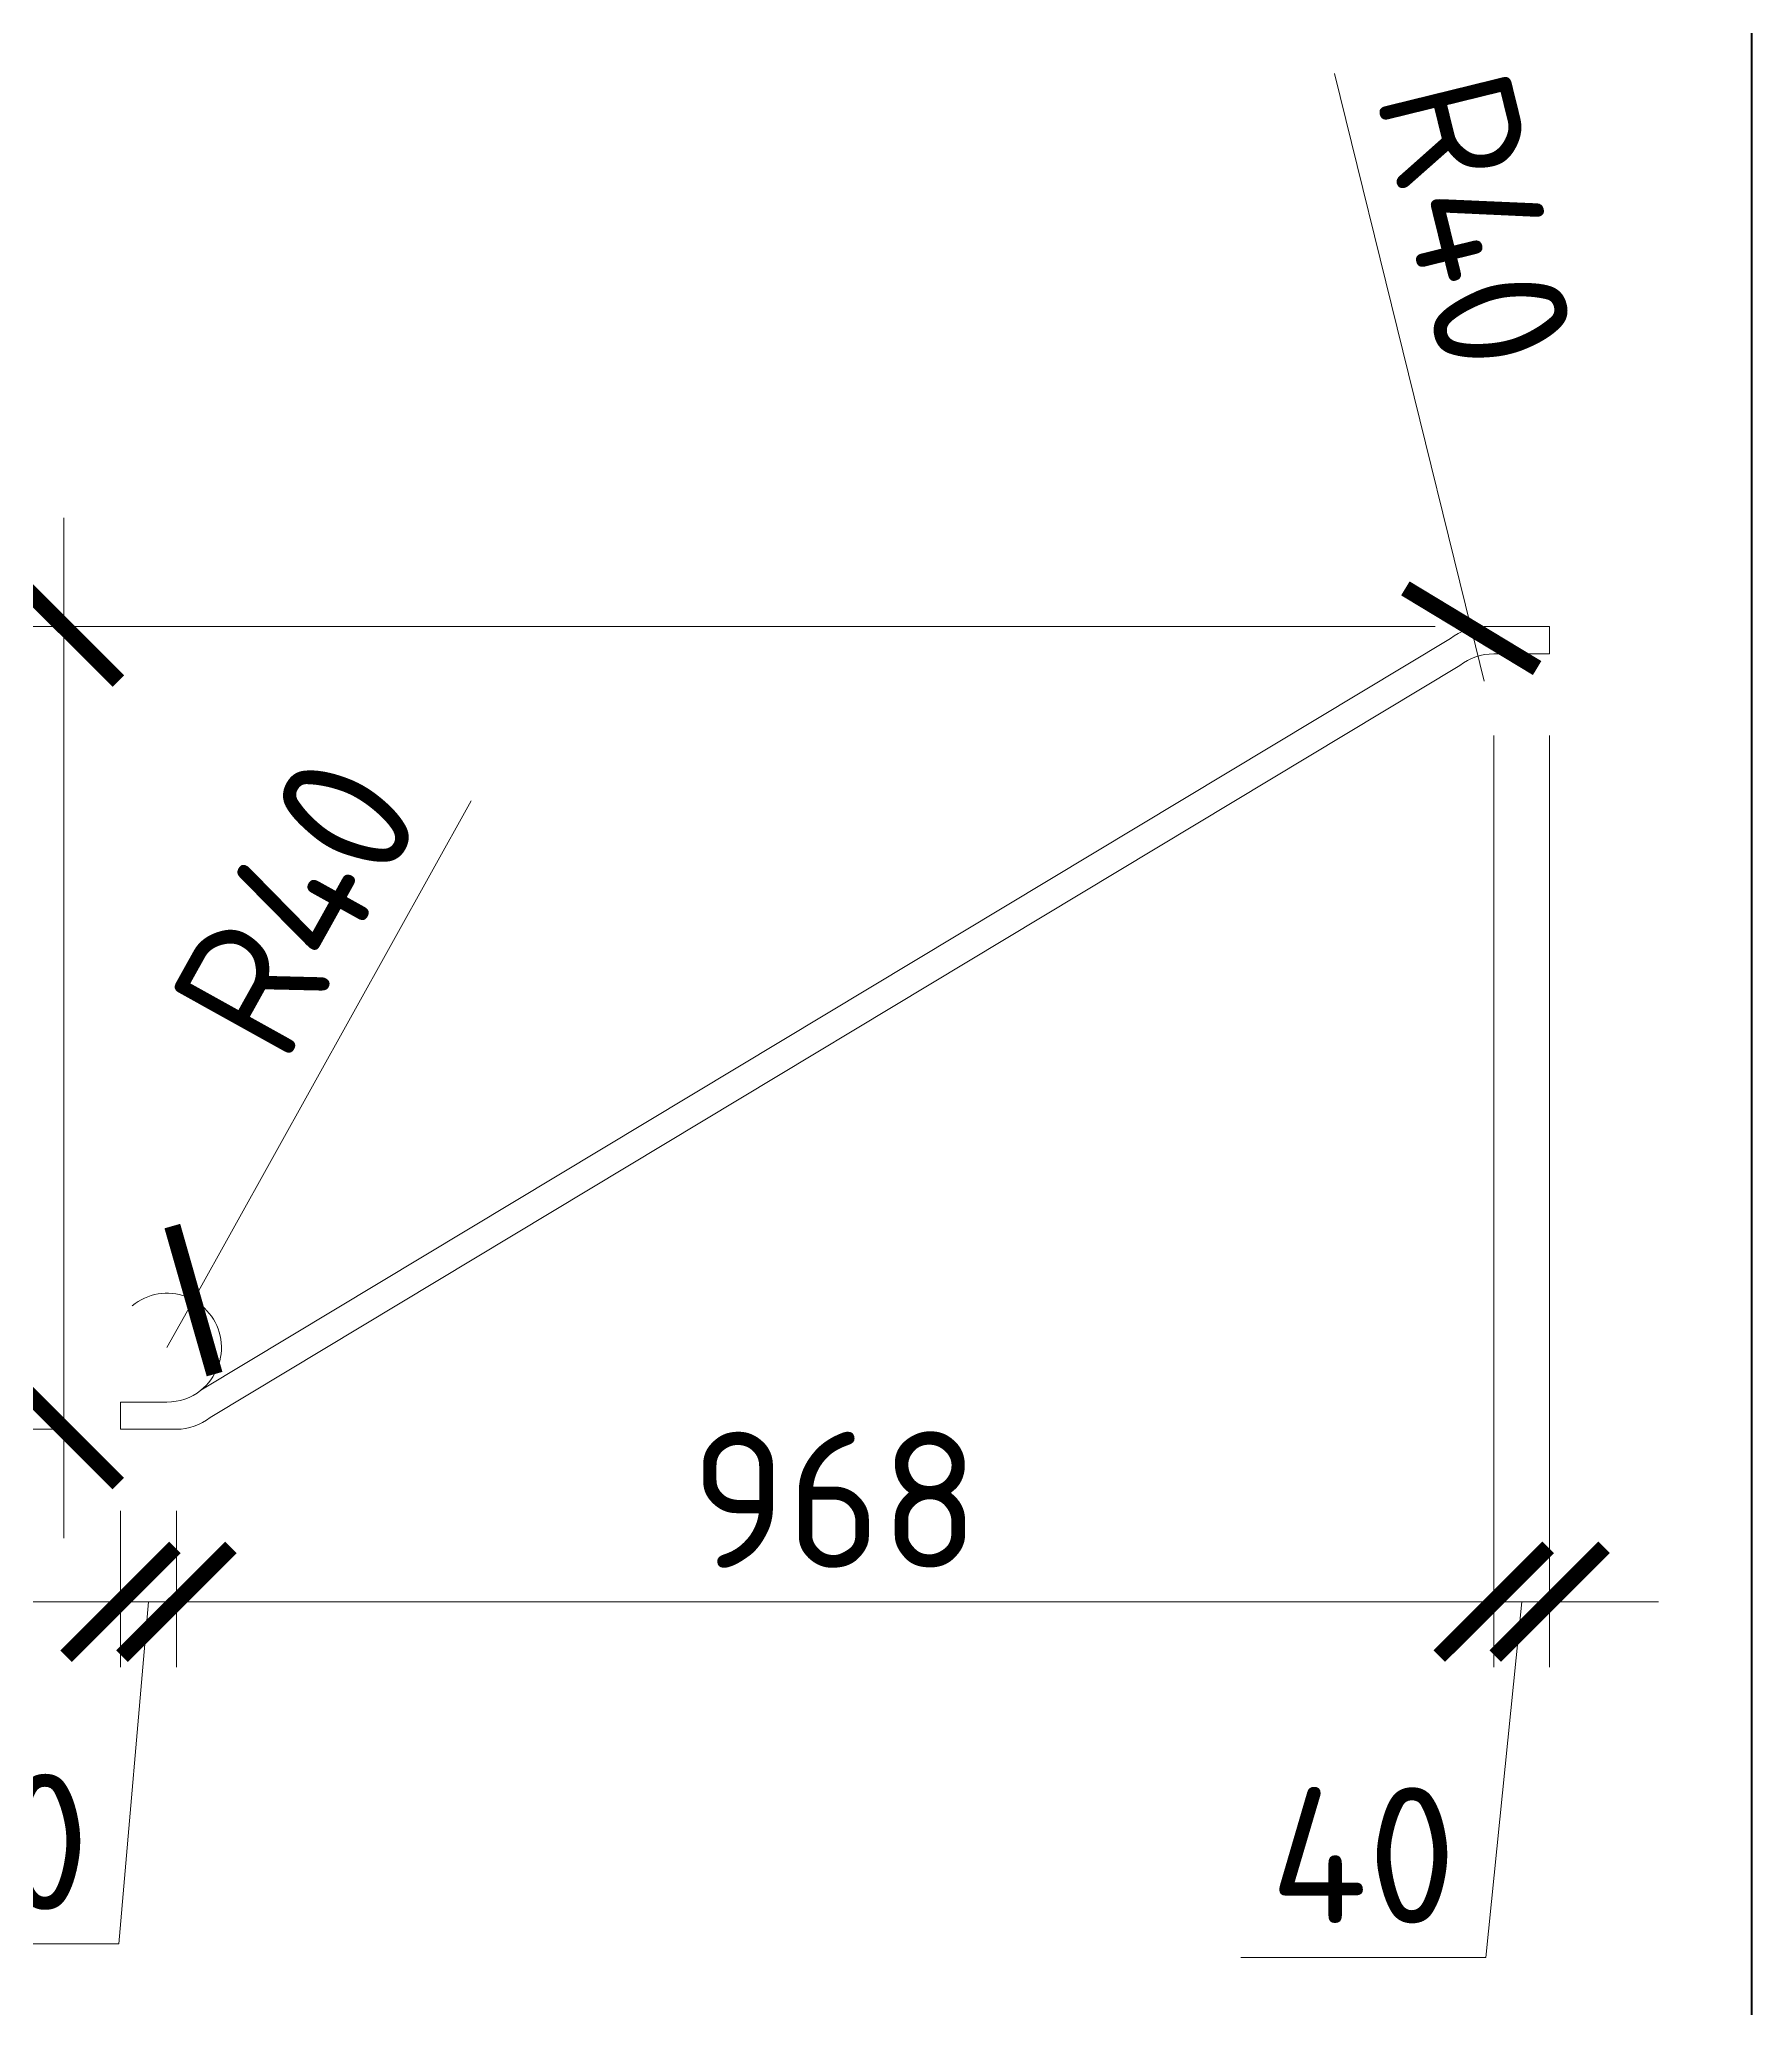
# Model space of a CAD drawing. Header units: millimetres. Extents: x -65574 to 111613, y -106550 to -50518.
# Drawn here: x 110863 to 111492, y -67246 to -66522 of the extents above; entities that cross this region are included whole.
import ezdxf

# ---------------------------------------------------------------- set-up
doc = ezdxf.new("R2010")
doc.units = ezdxf.units.MM
doc.layers.get('Defpoints').update_dxf_attribs({"color": 6})
doc.styles.add('GOST-2.304_Type-B', font='GOST Common.ttf')
doc.dimstyles.new('УРСТ', dxfattribs={"dimtxt": 2.5, "dimasz": 2, "dimexe": 1.2, "dimexo": 1.5, "dimtad": 1, "dimdec": 0, "dimrnd": 1, "dimtxsty": 'GOST-2.304_Type-B', "dimblk": 'ARCHTICK', "dimcen": 2, "dimdle": 2, "dimazin": 3, "dimtfac": 1, "dimtdec": 0, "dimtmove": 1, "dimatfit": 0, "dimldrblk": 'NONE', "dimlwd": 15, "dimlwe": 15, "dimarcsym": 0})

# ---------------------------------------------------------------- blocks, each defined once
blk = doc.blocks.new('*T36')
at = {"color": 7, "lineweight": 50, "transparency": 16777216}
for p, q in [((0, 0), (900, 0)), ((0, 0), (0, -6910)), ((900, 0), (900, -6910)), ((0, -6910), (900, -6910))]:
    blk.add_line(p, q, dxfattribs=at)
at = {"color": 7, "lineweight": 20, "transparency": 16777216}
for p, q in [((200, 0), (200, -6910)), ((0, -150), (900, -150)), ((0, -950), (900, -950)), ((0, -1750), (900, -1750)), ((0, -2750), (900, -2750)), ((0, -3550), (900, -3550)), ((200, -4350), (900, -4350)), ((0, -4990), (900, -4990))]:
    blk.add_line(p, q, dxfattribs=at)
at = {"color": 0, "lineweight": -2, "transparency": 16777216}
blk.add_line((0, -4350), (200, -4350), dxfattribs=at)
at = {"color": 7, "lineweight": 15, "transparency": 16777216}
blk.add_line((0, -5630), (900, -5630), dxfattribs=at)
at = {"color": 7, "lineweight": -2, "transparency": 16777216}
blk.add_line((0, -6270), (900, -6270), dxfattribs=at)
at = {"transparency": 16777216, "attachment_point": 5, "style": 'GOST-2.304_Type-B'}
for s, insert, char_height, width in [('Поз.', (100, -75), 50, 199.4), ('{\\H20x;Эскиз}', (550, -75), 2.5, 699.4), ('{\\H0.28571x;11}', (100, -550), 175, 199.4), ('12', (100, -1350), 50, 199.4), ('{\\H0.28571x;13}', (100, -2250), 175, 199.4), ('14', (100, -3150), 50, 199.4), ('{\\H0.28571x;15}', (100, -3950), 175, 199.4), ('Ф1', (100, -4670), 50, 199.4), ('Ф2', (100, -5310), 50, 199.4), ('Ф3', (100, -5950), 50, 199.4), ('Ф4', (100, -6590), 50, 199.4)]:
    blk.add_mtext(s, dxfattribs=dict(at, insert=insert, char_height=char_height, width=width))
blk = doc.blocks.new('_ArchTick')
at = {"color": 0, "linetype": 'ByBlock', "const_width": 0.15}
blk.add_lwpolyline([(-0.5, -0.5), (0.5, 0.5)], dxfattribs=at)
blk = doc.blocks.new('*D103')
at = {"color": 0, "lineweight": 15, "transparency": 16777216}
for p, q in [((110893.25, -67062.59), (110893.25, -67120)), ((110913.79, -67062.59), (110913.79, -67120)), ((110893.25, -67096), (110853.25, -67096)), ((110903.52, -67096), (110892.59, -67221.73)), ((110893.25, -67096), (110913.79, -67096)), ((110893.25, -67096), (110913.79, -67096)), ((110913.79, -67096), (110953.79, -67096)), ((110892.59, -67221.73), (110802.59, -67221.73))]:
    blk.add_line(p, q, dxfattribs=at)
at = {"layer": 'Defpoints', "color": 0, "lineweight": -2, "transparency": 16777216}
for p in [(110893.25, -67032.59), (110913.79, -67032.59), (110913.79, -67096)]:
    blk.add_point(p, dxfattribs=at)
at = {"color": 0, "lineweight": 15, "transparency": 16777216, "xscale": 40, "yscale": 40, "zscale": 40}
blk.add_blockref('_ArchTick', (110893.25, -67096), dxfattribs=at)
at = {"color": 0, "lineweight": 15, "transparency": 16777216, "xscale": 40, "yscale": 40, "zscale": 40, "rotation": 180}
blk.add_blockref('_ArchTick', (110913.79, -67096), dxfattribs=at)
at = {"color": 0, "lineweight": 15, "transparency": 16777216, "insert": (110847.59, -67184.23), "char_height": 50, "attachment_point": 5, "style": 'GOST-2.304_Type-B'}
blk.add_mtext('\\A1;40', dxfattribs=at)
blk = doc.blocks.new('_None')
blk = doc.blocks.new('*D104')
at = {"color": 0, "lineweight": 15, "transparency": 16777216}
for p, q in [((111397.7, -66777.59), (111397.7, -67120)), ((111418.25, -66777.59), (111418.25, -67120)), ((111397.7, -67096), (111357.7, -67096)), ((111407.98, -67096), (111394.78, -67226.69)), ((111397.7, -67096), (111418.25, -67096)), ((111397.7, -67096), (111418.25, -67096)), ((111418.25, -67096), (111458.25, -67096)), ((111394.78, -67226.69), (111304.78, -67226.69))]:
    blk.add_line(p, q, dxfattribs=at)
at = {"layer": 'Defpoints', "color": 0, "lineweight": -2, "transparency": 16777216}
for p in [(111397.7, -66747.59), (111418.25, -66747.59), (111418.25, -67096)]:
    blk.add_point(p, dxfattribs=at)
at = {"color": 0, "lineweight": 15, "transparency": 16777216, "xscale": 40, "yscale": 40, "zscale": 40}
blk.add_blockref('_ArchTick', (111397.7, -67096), dxfattribs=at)
at = {"color": 0, "lineweight": 15, "transparency": 16777216, "xscale": 40, "yscale": 40, "zscale": 40, "rotation": 180}
blk.add_blockref('_ArchTick', (111418.25, -67096), dxfattribs=at)
at = {"color": 0, "lineweight": 15, "transparency": 16777216, "insert": (111349.78, -67189.19), "char_height": 50, "attachment_point": 5, "style": 'GOST-2.304_Type-B'}
blk.add_mtext('\\A1;40', dxfattribs=at)
blk = doc.blocks.new('*D105')
at = {"color": 0, "lineweight": 15, "transparency": 16777216}
for p, q in [((110872.43, -66697.59), (110872.43, -67072.59)), ((111376.24, -66737.59), (110848.43, -66737.59)), ((110873.52, -67032.59), (110848.43, -67032.59))]:
    blk.add_line(p, q, dxfattribs=at)
at = {"layer": 'Defpoints', "color": 0, "lineweight": -2, "transparency": 16777216}
for p in [(111406.24, -66737.59), (110872.43, -67032.59), (110903.52, -67032.59)]:
    blk.add_point(p, dxfattribs=at)
at = {"color": 0, "lineweight": 15, "transparency": 16777216, "xscale": 40, "yscale": 40, "zscale": 40}
for p, rotation in [((110872.43, -66737.59), 90), ((110872.43, -67032.59), 270)]:
    blk.add_blockref('_ArchTick', p, dxfattribs=dict(at, rotation=rotation))
at = {"color": 0, "lineweight": 15, "transparency": 16777216, "insert": (110834.93, -66885.09), "char_height": 50, "attachment_point": 5, "rotation": 90, "style": 'GOST-2.304_Type-B'}
blk.add_mtext('\\A1;590', dxfattribs=at)
blk = doc.blocks.new('*D106')
at = {"color": 0, "lineweight": 15, "transparency": 16777216}
for p, q in [((111397.7, -66777.59), (111397.7, -67120)), ((110913.79, -67062.59), (110913.79, -67120)), ((110873.79, -67096), (111437.7, -67096))]:
    blk.add_line(p, q, dxfattribs=at)
at = {"layer": 'Defpoints', "color": 0, "lineweight": -2, "transparency": 16777216}
for p in [(111397.7, -66747.59), (110913.79, -67032.59), (111397.7, -67096)]:
    blk.add_point(p, dxfattribs=at)
at = {"color": 0, "lineweight": 15, "transparency": 16777216, "xscale": 40, "yscale": 40, "zscale": 40, "rotation": 180}
blk.add_blockref('_ArchTick', (110913.79, -67096), dxfattribs=at)
at = {"color": 0, "lineweight": 15, "transparency": 16777216, "xscale": 40, "yscale": 40, "zscale": 40}
blk.add_blockref('_ArchTick', (111397.7, -67096), dxfattribs=at)
at = {"color": 0, "lineweight": 15, "transparency": 16777216, "insert": (111155.75, -67058.5), "char_height": 50, "attachment_point": 5, "style": 'GOST-2.304_Type-B'}
blk.add_mtext('\\A1;968', dxfattribs=at)
blk = doc.blocks.new('*D114')
at = {"color": 0, "lineweight": 15, "transparency": 16777216}
for p in [(111339.27, -66534.26), (111394.23, -66757.59)]:
    blk.add_line(p, (111389.45, -66738.17), dxfattribs=at)
at = {"layer": 'Defpoints', "color": 0, "lineweight": -2, "transparency": 16777216}
for p in [(111389.45, -66738.17), (111394.23, -66757.59)]:
    blk.add_point(p, dxfattribs=at)
at = {"color": 0, "lineweight": 15, "transparency": 16777216, "xscale": 40, "yscale": 40, "zscale": 40, "rotation": 283.8245501433294}
blk.add_blockref('_ArchTick', (111389.45, -66738.17), dxfattribs=at)
at = {"color": 0, "lineweight": 15, "transparency": 16777216, "insert": (111391.21, -66588.41), "char_height": 50, "attachment_point": 5, "rotation": 283.82455, "style": 'GOST-2.304_Type-B'}
blk.add_mtext('\\A1;R40', dxfattribs=at)
blk = doc.blocks.new('*D113')
at = {"color": 0, "lineweight": 15, "transparency": 16777216}
for p in [(111022.11, -66801.59), (110910.31, -67002.59)]:
    blk.add_line(p, (110920.04, -66985.12), dxfattribs=at)
blk.add_arc((110910.31, -67002.59), 20, 308.35472, 129.67261, dxfattribs=at)
at = {"layer": 'Defpoints', "color": 0, "lineweight": -2, "transparency": 16777216}
for p in [(110920.04, -66985.12), (110910.31, -67002.59)]:
    blk.add_point(p, dxfattribs=at)
at = {"color": 0, "lineweight": 15, "transparency": 16777216, "xscale": 40, "yscale": 40, "zscale": 40, "rotation": 240.9176738915612}
blk.add_blockref('_ArchTick', (110920.04, -66985.12), dxfattribs=at)
at = {"color": 0, "lineweight": 15, "transparency": 16777216, "insert": (110957.74, -66840.17), "char_height": 50, "attachment_point": 5, "rotation": 60.91767, "style": 'GOST-2.304_Type-B'}
blk.add_mtext('\\A1;R40', dxfattribs=at)

msp = doc.modelspace()

# ---------------------------------------------------------------- linework, layer by layer
at = {"color": 0, "lineweight": 15}
msp.add_lwpolyline([(110913.79, -67032.59), (110893.25, -67032.59), (110893.25, -67022.59), (110910.31, -67022.59, 0.168934), (110922.72, -67018.28), (111381.82, -66741.91, -0.168934), (111394.23, -66737.59), (111418.25, -66737.59), (111418.25, -66747.59), (111397.7, -66747.59, 0.168934), (111385.29, -66751.91), (110926.2, -67028.28, -0.168934)], format="xyb", close=True, dxfattribs=at)

# ---------------------------------------------------------------- block references
msp.add_blockref('*T36', (110592.44, -66344.92))

# ---------------------------------------------------------------- dimensions: what is measured, and where the dimension line sits
for center, mpoint, picture, middle in [((111394.23, -66757.59), (111389.45, -66738.17), '*D114', (111391.21, -66588.41)), ((110910.31, -67002.59), (110920.04, -66985.12), '*D113', (110957.74, -66840.17))]:
    dim = msp.add_radius_dim(center=center, mpoint=mpoint, text='R40', dimstyle='УРСТ', override={"dimscale": 0}, dxfattribs=at)
    dim.commit()
    dim.dimension.update_dxf_attribs({"geometry": picture, "text_midpoint": middle})
dim = msp.add_linear_dim(base=(110872.43, -67032.59), p1=(111406.24, -66737.59), p2=(110903.52, -67032.59), angle=90, text='590', dimstyle='УРСТ', override={"dimscale": 0}, dxfattribs=at)
dim.commit()
dim.dimension.update_dxf_attribs({"geometry": '*D105', "text_midpoint": (110834.93, -66885.09)})
dim = msp.add_linear_dim(base=(111397.7, -67096), p1=(110913.79, -67032.59), p2=(111397.7, -66747.59), text='968', dimstyle='УРСТ', override={"dimscale": 0}, dxfattribs=at)
dim.commit()
dim.dimension.update_dxf_attribs({"geometry": '*D106', "text_midpoint": (111155.75, -67058.5)})
for base, p1, p2, picture, middle in [((111418.25, -67096), (111397.7, -66747.59), (111418.25, -66747.59), '*D104', (111382.28, -67226.69)), ((110913.79, -67096), (110893.25, -67032.59), (110913.79, -67032.59), '*D103', (110880.09, -67221.73))]:
    dim = msp.add_linear_dim(base=base, p1=p1, p2=p2, text='40', dimstyle='УРСТ', override={"dimscale": 0}, dxfattribs=at)
    dim.commit()
    dim.dimension.update_dxf_attribs({"geometry": picture, "text_midpoint": middle, "dimtype": 160})

doc.saveas('drawing.dxf')
